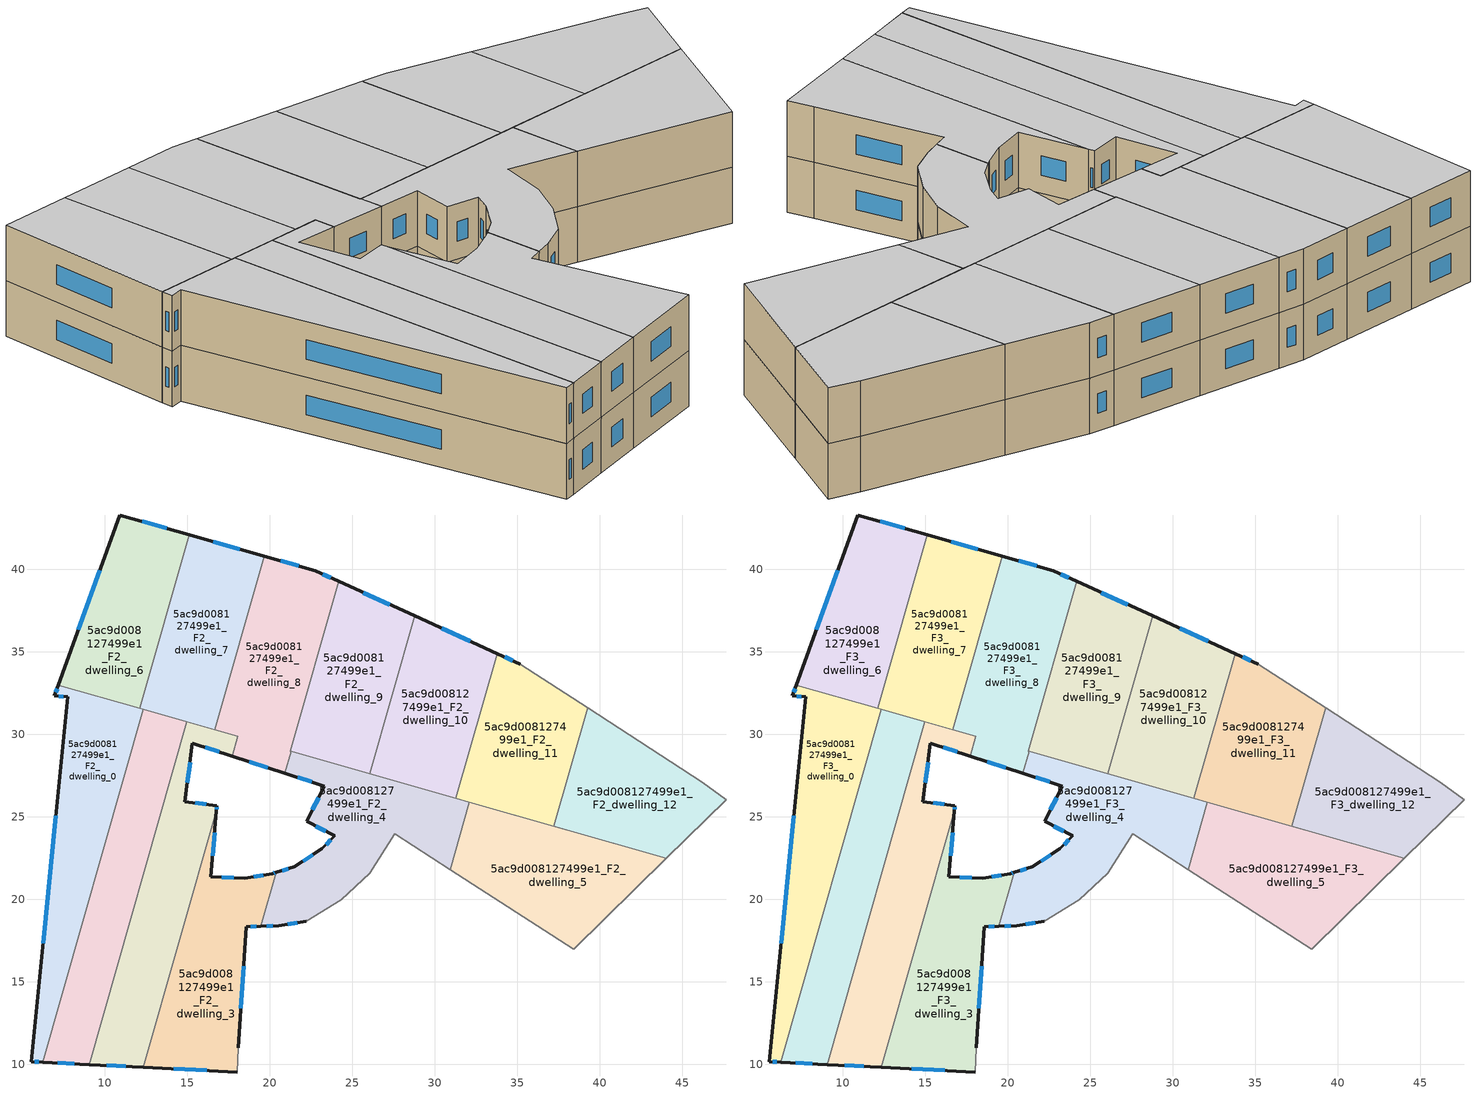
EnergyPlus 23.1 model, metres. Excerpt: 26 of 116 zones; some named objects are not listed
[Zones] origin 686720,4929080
5ac9d008127499e1_F2_dwelling_0
 floor to 5ac9d008127499e1_F1_dwelling_0 (EU_floor_Construction): 12.31,31.51 6.22,10.13 5.53,10.16 7.74,32.26 6.94,32.34 7.17,32.98 z6
 wall outside (EU_wall_Construction): 7.17,32.98 6.94,32.34 7.74,32.26 5.53,10.16 6.22,10.13 z6:9
 wall to 5ac9d008127499e1_F2_dwelling_1 (EU_wall_Construction): 6.22,10.13 12.31,31.51 z6:9
 wall to 5ac9d008127499e1_F2_dwelling_6 (EU_wall_Construction): 12.1,31.57 7.17,32.98 z6:9
 wall to 5ac9d008127499e1_F2_dwelling_7 (EU_wall_Construction): 12.31,31.51 12.1,31.57 z6:9
 window (EU_Window_Construction): 7.1,32.77 7.02,32.55 / 5.76,10.15 6,10.14 / 7.03,25.08 6.25,17.35 / 7.2,32.32 7.48,32.29 z6.98:8.02
5ac9d008127499e1_F2_dwelling_1
 floor to 5ac9d008127499e1_F1_dwelling_1 (EU_floor_Construction): 14.97,30.76 9.05,9.99 6.22,10.13 12.31,31.51 z6
 wall outside (EU_wall_Construction): 6.22,10.13 9.05,9.99 z6:9
 wall to 5ac9d008127499e1_F2_dwelling_2 (EU_wall_Construction): 9.05,9.99 14.97,30.76 z6:9
 wall to 5ac9d008127499e1_F2_dwelling_7 (EU_wall_Construction): 14.97,30.76 12.31,31.51 z6:9
 window (EU_Window_Construction): 7.14,10.08 8.13,10.03 z6.98:8.02
5ac9d008127499e1_F2_dwelling_10
 floor to 5ac9d008127499e1_F1_dwelling_10 (EU_floor_Construction): 33.78,34.89 31.27,26.11 26.05,27.6 28.78,37.17 z6
 wall outside (EU_wall_Construction): 33.78,34.89 28.78,37.17 z6:9
 wall to 5ac9d008127499e1_F2_dwelling_11 (EU_wall_Construction): 31.27,26.11 33.78,34.89 z6:9
 wall to 5ac9d008127499e1_F2_dwelling_9 (EU_wall_Construction): 28.78,37.17 26.05,27.6 z6:9
 wall to 5ac9d008127499e1_F2_dwelling_4 (EU_wall_Construction): 26.05,27.6 31.27,26.11 z6:9
 window (EU_Window_Construction): 32.15,35.63 30.4,36.43 z6.98:8.02
5ac9d008127499e1_F2_dwelling_11
 floor to 5ac9d008127499e1_F1_dwelling_11 (EU_floor_Construction): 39.26,31.6 37.22,24.42 31.27,26.11 33.78,34.89 35.16,34.26 z6
 wall outside (EU_wall_Construction): 35.16,34.26 33.78,34.89 z6:9
 wall adiabatic (EU_wall_Construction): 39.26,31.6 35.16,34.26 / 32.08,25.88 37.22,24.42 z6:9
 wall to 5ac9d008127499e1_F2_dwelling_12 (EU_wall_Construction): 37.22,24.42 39.26,31.6 z6:9
 wall to 5ac9d008127499e1_F2_dwelling_4 (EU_wall_Construction): 31.27,26.11 32.08,25.88 z6:9
 window (EU_Window_Construction): 34.71,34.47 34.23,34.69 z6.98:8.02
5ac9d008127499e1_F2_dwelling_12
 floor to 5ac9d008127499e1_F1_dwelling_12 (EU_floor_Construction): 46.21,27.08 47.66,26.03 44.03,22.48 37.22,24.42 39.26,31.6 z6
 wall adiabatic (EU_wall_Construction): 37.22,24.42 44.03,22.48 47.66,26.03 46.21,27.08 39.26,31.6 z6:9
5ac9d008127499e1_F2_dwelling_2
 floor to 5ac9d008127499e1_F1_dwelling_2 (EU_floor_Construction): 18.05,29.88 17.71,28.68 15.3,29.46 14.85,25.91 16.78,25.68 16.75,25.33 12.34,9.82 9.05,9.99 14.97,30.76 z6
 wall outside (EU_wall_Construction): 16.75,25.33 16.78,25.68 14.85,25.91 15.3,29.46 17.71,28.68 / 9.05,9.99 12.34,9.82 z6:9
 wall to 5ac9d008127499e1_F2_dwelling_8 (EU_wall_Construction): 17.71,28.68 18.05,29.88 16.65,30.28 z6:9
 wall to 5ac9d008127499e1_F2_dwelling_3 (EU_wall_Construction): 12.34,9.82 16.75,25.33 z6:9
 wall to 5ac9d008127499e1_F2_dwelling_7 (EU_wall_Construction): 16.65,30.28 14.97,30.76 z6:9
 window (EU_Window_Construction): 16.09,29.21 16.93,28.93 / 15,27.07 15.16,28.31 / 16.16,25.76 15.48,25.84 / 16.76,25.44 16.77,25.57 / 10.12,9.93 11.27,9.87 z6.98:8.02
5ac9d008127499e1_F2_dwelling_3
 floor to 5ac9d008127499e1_F1_dwelling_3 (EU_floor_Construction): 16.75,25.33 16.42,21.35 18.47,21.28 20.14,21.55 20.39,21.63 19.46,18.36 18.56,18.33 18.08,11 18.01,9.53 12.34,9.82 z6
 wall outside (EU_wall_Construction): 20.39,21.63 20.14,21.55 18.47,21.28 16.42,21.35 16.75,25.33 / 18.08,11 18.56,18.33 19.46,18.36 / 12.34,9.82 18.01,9.53 z6:9
 wall to 5ac9d008127499e1_F2_dwelling_4 (EU_wall_Construction): 19.46,18.36 20.39,21.63 z6:9
 wall adiabatic (EU_wall_Construction): 18.01,9.53 18.08,11 z6:9
 window (EU_Window_Construction): 16.53,22.65 16.65,24.03 / 17.81,21.3 17.09,21.33 / 19.6,21.46 19.02,21.37 / 20.31,21.6 20.22,21.58 / 18.85,18.34 19.17,18.35 / 18.24,13.39 18.41,15.95 / 14.18,9.73 16.17,9.63 z6.98:8.02
5ac9d008127499e1_F2_dwelling_4
 floor to 5ac9d008127499e1_F1_dwelling_4 (EU_floor_Construction): 32.08,25.88 30.92,21.8 27.55,23.96 26.05,21.59 24.33,19.97 22.2,18.66 20.52,18.4 19.46,18.36 20.39,21.63 21.48,21.96 23.15,23.06 23.93,23.85 22.23,24.72 23.3,26.86 20.91,27.64 21.28,28.96 z6
 wall outside (EU_wall_Construction): 19.46,18.36 20.52,18.4 22.2,18.66 / 20.91,27.64 23.3,26.86 22.23,24.72 23.93,23.85 23.15,23.06 21.48,21.96 20.39,21.63 z6:9
 wall to 5ac9d008127499e1_F2_dwelling_8 (EU_wall_Construction): 21.28,28.96 20.91,27.64 z6:9
 wall to 5ac9d008127499e1_F2_dwelling_5 (EU_wall_Construction): 30.92,21.8 32.08,25.88 z6:9
 wall adiabatic (EU_wall_Construction): 22.2,18.66 24.33,19.97 26.05,21.59 27.55,23.96 30.92,21.8 z6:9
 wall to 5ac9d008127499e1_F2_dwelling_9 (EU_wall_Construction): 26.05,27.6 21.28,28.96 z6:9
 window (EU_Window_Construction): 21.07,18.49 21.66,18.58 / 19.81,18.38 20.18,18.39 / 21.13,21.85 20.74,21.74 / 22.61,22.7 22.03,22.32 / 23.68,23.6 23.41,23.32 / 22.79,24.44 23.38,24.13 / 22.96,26.17 22.58,25.42 / 21.69,27.39 22.52,27.12 z6.98:8.02
5ac9d008127499e1_F2_dwelling_5
 floor to 5ac9d008127499e1_F1_dwelling_5 (EU_floor_Construction): 44.03,22.48 38.4,16.98 30.92,21.8 32.08,25.88 z6
 wall adiabatic (EU_wall_Construction): 30.92,21.8 38.4,16.98 44.03,22.48 32.08,25.88 z6:9
5ac9d008127499e1_F2_dwelling_6
 floor to 5ac9d008127499e1_F1_dwelling_6 (EU_floor_Construction): 15.1,42.1 12.1,31.57 7.17,32.98 10.91,43.29 z6
 wall outside (EU_wall_Construction): 15.1,42.1 10.91,43.29 7.17,32.98 z6:9
 wall to 5ac9d008127499e1_F2_dwelling_7 (EU_wall_Construction): 12.1,31.57 15.1,42.1 z6:9
 window (EU_Window_Construction): 9.7,39.94 8.39,36.33 / 13.74,42.49 12.28,42.9 z6.98:8.02
5ac9d008127499e1_F2_dwelling_7
 floor to 5ac9d008127499e1_F1_dwelling_7 (EU_floor_Construction): 19.65,40.8 16.65,30.28 12.1,31.57 15.1,42.1 z6
 wall outside (EU_wall_Construction): 19.65,40.8 15.1,42.1 z6:9
 wall to 5ac9d008127499e1_F2_dwelling_8 (EU_wall_Construction): 16.65,30.28 19.65,40.8 z6:9
 window (EU_Window_Construction): 18.17,41.22 16.58,41.68 z6.98:8.02
5ac9d008127499e1_F2_dwelling_8
 floor to 5ac9d008127499e1_F1_dwelling_8 (EU_floor_Construction): 24.16,39.28 21.22,28.97 21.28,28.96 20.91,27.64 17.71,28.68 18.05,29.88 16.65,30.28 19.65,40.8 22.74,39.92 z6
 wall outside (EU_wall_Construction): 24.16,39.28 22.74,39.92 19.65,40.8 / 17.71,28.68 20.91,27.64 z6:9
 wall to 5ac9d008127499e1_F2_dwelling_9 (EU_wall_Construction): 21.28,28.96 21.22,28.97 24.16,39.28 z6:9
 window (EU_Window_Construction): 21.74,40.21 20.66,40.52 / 23.7,39.49 23.2,39.71 / 18.75,28.34 19.87,27.98 z6.98:8.02
5ac9d008127499e1_F2_dwelling_9
 floor to 5ac9d008127499e1_F1_dwelling_9 (EU_floor_Construction): 28.78,37.17 26.05,27.6 21.22,28.97 24.16,39.28 z6
 wall outside (EU_wall_Construction): 28.78,37.17 24.16,39.28 z6:9
 window (EU_Window_Construction): 27.28,37.86 25.66,38.59 z6.98:8.02
5ac9d008127499e1_F3_dwelling_0
 floor to 5ac9d008127499e1_F2_dwelling_0 (EU_floor_Construction): 12.31,31.51 6.22,10.13 5.53,10.16 7.74,32.26 6.94,32.34 7.17,32.98 z9
 wall outside (EU_wall_Construction): 7.17,32.98 6.94,32.34 7.74,32.26 5.53,10.16 6.22,10.13 z9:12
 wall to 5ac9d008127499e1_F3_dwelling_1 (EU_wall_Construction): 6.22,10.13 12.31,31.51 z9:12
 wall to 5ac9d008127499e1_F3_dwelling_6 (EU_wall_Construction): 12.1,31.57 7.17,32.98 z9:12
 wall to 5ac9d008127499e1_F3_dwelling_7 (EU_wall_Construction): 12.31,31.51 12.1,31.57 z9:12
 window (EU_Window_Construction): 7.1,32.77 7.02,32.55 / 5.76,10.15 6,10.14 / 7.03,25.08 6.25,17.35 / 7.2,32.32 7.48,32.29 z9.98:11.02
 ceiling to 5ac9d008127499e1_F4_dwelling_0 (EU_floor_Construction): 6.22,10.13 12.31,31.51 7.17,32.98 6.94,32.34 7.74,32.26 5.53,10.16 z12
5ac9d008127499e1_F3_dwelling_1
 floor to 5ac9d008127499e1_F2_dwelling_1 (EU_floor_Construction): 14.97,30.76 9.05,9.99 6.22,10.13 12.31,31.51 z9
 wall outside (EU_wall_Construction): 6.22,10.13 9.05,9.99 z9:12
 wall to 5ac9d008127499e1_F3_dwelling_2 (EU_wall_Construction): 9.05,9.99 14.97,30.76 z9:12
 wall to 5ac9d008127499e1_F3_dwelling_7 (EU_wall_Construction): 14.97,30.76 12.31,31.51 z9:12
 window (EU_Window_Construction): 7.14,10.08 8.13,10.03 z9.98:11.02
 ceiling to 5ac9d008127499e1_F4_dwelling_1 (EU_floor_Construction): 9.05,9.99 14.97,30.76 12.31,31.51 6.22,10.13 z12
5ac9d008127499e1_F3_dwelling_10
 floor to 5ac9d008127499e1_F2_dwelling_10 (EU_floor_Construction): 33.78,34.89 31.27,26.11 26.05,27.6 28.78,37.17 z9
 wall outside (EU_wall_Construction): 33.78,34.89 28.78,37.17 z9:12
 wall to 5ac9d008127499e1_F3_dwelling_11 (EU_wall_Construction): 31.27,26.11 33.78,34.89 z9:12
 wall to 5ac9d008127499e1_F3_dwelling_9 (EU_wall_Construction): 28.78,37.17 26.05,27.6 z9:12
 wall to 5ac9d008127499e1_F3_dwelling_4 (EU_wall_Construction): 26.05,27.6 31.27,26.11 z9:12
 window (EU_Window_Construction): 32.15,35.63 30.4,36.43 z9.98:11.02
 ceiling to 5ac9d008127499e1_F4_dwelling_10 (EU_floor_Construction): 31.27,26.11 33.78,34.89 28.78,37.17 26.05,27.6 z12
5ac9d008127499e1_F3_dwelling_11
 floor to 5ac9d008127499e1_F2_dwelling_11 (EU_floor_Construction): 39.26,31.6 37.22,24.42 31.27,26.11 33.78,34.89 35.16,34.26 z9
 wall outside (EU_wall_Construction): 35.16,34.26 33.78,34.89 z9:12
 wall adiabatic (EU_wall_Construction): 39.26,31.6 35.16,34.26 / 32.08,25.88 37.22,24.42 z9:12
 wall to 5ac9d008127499e1_F3_dwelling_12 (EU_wall_Construction): 37.22,24.42 39.26,31.6 z9:12
 wall to 5ac9d008127499e1_F3_dwelling_4 (EU_wall_Construction): 31.27,26.11 32.08,25.88 z9:12
 window (EU_Window_Construction): 34.71,34.47 34.23,34.69 z9.98:11.02
 ceiling to 5ac9d008127499e1_F4_dwelling_11 (EU_floor_Construction): 37.22,24.42 39.26,31.6 35.16,34.26 33.78,34.89 31.27,26.11 z12
5ac9d008127499e1_F3_dwelling_12
 floor to 5ac9d008127499e1_F2_dwelling_12 (EU_floor_Construction): 46.21,27.08 47.66,26.03 44.03,22.48 37.22,24.42 39.26,31.6 z9
 wall adiabatic (EU_wall_Construction): 37.22,24.42 44.03,22.48 47.66,26.03 46.21,27.08 39.26,31.6 z9:12
 ceiling to 5ac9d008127499e1_F4_dwelling_12 (EU_floor_Construction): 47.66,26.03 46.21,27.08 39.26,31.6 37.22,24.42 44.03,22.48 z12
5ac9d008127499e1_F3_dwelling_2
 floor to 5ac9d008127499e1_F2_dwelling_2 (EU_floor_Construction): 18.05,29.88 17.71,28.68 15.3,29.46 14.85,25.91 16.78,25.68 16.75,25.33 12.34,9.82 9.05,9.99 14.97,30.76 z9
 wall outside (EU_wall_Construction): 16.75,25.33 16.78,25.68 14.85,25.91 15.3,29.46 17.71,28.68 / 9.05,9.99 12.34,9.82 z9:12
 wall to 5ac9d008127499e1_F3_dwelling_8 (EU_wall_Construction): 17.71,28.68 18.05,29.88 16.65,30.28 z9:12
 wall to 5ac9d008127499e1_F3_dwelling_3 (EU_wall_Construction): 12.34,9.82 16.75,25.33 z9:12
 wall to 5ac9d008127499e1_F3_dwelling_7 (EU_wall_Construction): 16.65,30.28 14.97,30.76 z9:12
 window (EU_Window_Construction): 16.09,29.21 16.93,28.93 / 15,27.07 15.16,28.31 / 16.16,25.76 15.48,25.84 / 16.76,25.44 16.77,25.57 / 10.12,9.93 11.27,9.87 z9.98:11.02
 ceiling to 5ac9d008127499e1_F4_dwelling_2 (EU_floor_Construction): 12.34,9.82 16.75,25.33 16.78,25.68 14.85,25.91 15.3,29.46 17.71,28.68 18.05,29.88 14.97,30.76 9.05,9.99 z12
5ac9d008127499e1_F3_dwelling_3
 floor to 5ac9d008127499e1_F2_dwelling_3 (EU_floor_Construction): 16.75,25.33 16.42,21.35 18.47,21.28 20.14,21.55 20.39,21.63 19.46,18.36 18.56,18.33 18.08,11 18.01,9.53 12.34,9.82 z9
 wall outside (EU_wall_Construction): 20.39,21.63 20.14,21.55 18.47,21.28 16.42,21.35 16.75,25.33 / 18.08,11 18.56,18.33 19.46,18.36 / 12.34,9.82 18.01,9.53 z9:12
 wall to 5ac9d008127499e1_F3_dwelling_4 (EU_wall_Construction): 19.46,18.36 20.39,21.63 z9:12
 wall adiabatic (EU_wall_Construction): 18.01,9.53 18.08,11 z9:12
 window (EU_Window_Construction): 16.53,22.65 16.65,24.03 / 17.81,21.3 17.09,21.33 / 19.6,21.46 19.02,21.37 / 20.31,21.6 20.22,21.58 / 18.85,18.34 19.17,18.35 / 18.24,13.39 18.41,15.95 / 14.18,9.73 16.17,9.63 z9.98:11.02
 ceiling to 5ac9d008127499e1_F4_dwelling_3 (EU_floor_Construction): 18.01,9.53 18.08,11 18.56,18.33 19.46,18.36 20.39,21.63 20.14,21.55 18.47,21.28 16.42,21.35 16.75,25.33 12.34,9.82 z12
5ac9d008127499e1_F3_dwelling_4
 floor to 5ac9d008127499e1_F2_dwelling_4 (EU_floor_Construction): 32.08,25.88 30.92,21.8 27.55,23.96 26.05,21.59 24.33,19.97 22.2,18.66 20.52,18.4 19.46,18.36 20.39,21.63 21.48,21.96 23.15,23.06 23.93,23.85 22.23,24.72 23.3,26.86 20.91,27.64 21.28,28.96 z9
 wall outside (EU_wall_Construction): 19.46,18.36 20.52,18.4 22.2,18.66 / 20.91,27.64 23.3,26.86 22.23,24.72 23.93,23.85 23.15,23.06 21.48,21.96 20.39,21.63 z9:12
 wall to 5ac9d008127499e1_F3_dwelling_8 (EU_wall_Construction): 21.28,28.96 20.91,27.64 z9:12
 wall to 5ac9d008127499e1_F3_dwelling_5 (EU_wall_Construction): 30.92,21.8 32.08,25.88 z9:12
 wall adiabatic (EU_wall_Construction): 22.2,18.66 24.33,19.97 26.05,21.59 27.55,23.96 30.92,21.8 z9:12
 wall to 5ac9d008127499e1_F3_dwelling_9 (EU_wall_Construction): 26.05,27.6 21.28,28.96 z9:12
 window (EU_Window_Construction): 21.07,18.49 21.66,18.58 / 19.81,18.38 20.18,18.39 / 21.13,21.85 20.74,21.74 / 22.61,22.7 22.03,22.32 / 23.68,23.6 23.41,23.32 / 22.79,24.44 23.38,24.13 / 22.96,26.17 22.58,25.42 / 21.69,27.39 22.52,27.12 z9.98:11.02
 ceiling to 5ac9d008127499e1_F4_dwelling_4 (EU_floor_Construction): 30.92,21.8 32.08,25.88 21.28,28.96 20.91,27.64 23.3,26.86 22.23,24.72 23.93,23.85 23.15,23.06 21.48,21.96 20.39,21.63 19.46,18.36 20.52,18.4 22.2,18.66 24.33,19.97 26.05,21.59 27.55,23.96 z12
5ac9d008127499e1_F3_dwelling_5
 floor to 5ac9d008127499e1_F2_dwelling_5 (EU_floor_Construction): 44.03,22.48 38.4,16.98 30.92,21.8 32.08,25.88 z9
 wall adiabatic (EU_wall_Construction): 30.92,21.8 38.4,16.98 44.03,22.48 32.08,25.88 z9:12
 ceiling to 5ac9d008127499e1_F4_dwelling_5 (EU_floor_Construction): 44.03,22.48 32.08,25.88 30.92,21.8 38.4,16.98 z12
5ac9d008127499e1_F3_dwelling_6
 floor to 5ac9d008127499e1_F2_dwelling_6 (EU_floor_Construction): 15.1,42.1 12.1,31.57 7.17,32.98 10.91,43.29 z9
 wall outside (EU_wall_Construction): 15.1,42.1 10.91,43.29 7.17,32.98 z9:12
 wall to 5ac9d008127499e1_F3_dwelling_7 (EU_wall_Construction): 12.1,31.57 15.1,42.1 z9:12
 window (EU_Window_Construction): 9.7,39.94 8.39,36.33 / 13.74,42.49 12.28,42.9 z9.98:11.02
 ceiling to 5ac9d008127499e1_F4_dwelling_6 (EU_floor_Construction): 12.1,31.57 15.1,42.1 10.91,43.29 7.17,32.98 z12
5ac9d008127499e1_F3_dwelling_7
 floor to 5ac9d008127499e1_F2_dwelling_7 (EU_floor_Construction): 19.65,40.8 16.65,30.28 12.1,31.57 15.1,42.1 z9
 wall outside (EU_wall_Construction): 19.65,40.8 15.1,42.1 z9:12
 wall to 5ac9d008127499e1_F3_dwelling_8 (EU_wall_Construction): 16.65,30.28 19.65,40.8 z9:12
 window (EU_Window_Construction): 18.17,41.22 16.58,41.68 z9.98:11.02
 ceiling to 5ac9d008127499e1_F4_dwelling_7 (EU_floor_Construction): 16.65,30.28 19.65,40.8 15.1,42.1 12.1,31.57 z12
5ac9d008127499e1_F3_dwelling_8
 floor to 5ac9d008127499e1_F2_dwelling_8 (EU_floor_Construction): 24.16,39.28 21.22,28.97 21.28,28.96 20.91,27.64 17.71,28.68 18.05,29.88 16.65,30.28 19.65,40.8 22.74,39.92 z9
 wall outside (EU_wall_Construction): 24.16,39.28 22.74,39.92 19.65,40.8 / 17.71,28.68 20.91,27.64 z9:12
 wall to 5ac9d008127499e1_F3_dwelling_9 (EU_wall_Construction): 21.28,28.96 21.22,28.97 24.16,39.28 z9:12
 window (EU_Window_Construction): 21.74,40.21 20.66,40.52 / 23.7,39.49 23.2,39.71 / 18.75,28.34 19.87,27.98 z9.98:11.02
 ceiling to 5ac9d008127499e1_F4_dwelling_8 (EU_floor_Construction): 21.28,28.96 21.22,28.97 24.16,39.28 22.74,39.92 19.65,40.8 16.65,30.28 18.05,29.88 17.71,28.68 20.91,27.64 z12
5ac9d008127499e1_F3_dwelling_9
 floor to 5ac9d008127499e1_F2_dwelling_9 (EU_floor_Construction): 28.78,37.17 26.05,27.6 21.22,28.97 24.16,39.28 z9
 wall outside (EU_wall_Construction): 28.78,37.17 24.16,39.28 z9:12
 window (EU_Window_Construction): 27.28,37.86 25.66,38.59 z9.98:11.02
 ceiling to 5ac9d008127499e1_F4_dwelling_9 (EU_floor_Construction): 26.05,27.6 28.78,37.17 24.16,39.28 21.22,28.97 z12
[Building]
EU S2 Campaign: North Axis=0; Terrain=City; Solar Distribution=FullExterior
[Site:Location]
Bologna: Latitude=44.5; Longitude=11.25; Time Zone=1; Elevation=37
[SizingPeriod:WeatherFileDays]
AnnualSizingPeriod: Begin Month=1; Begin Day of Month=1; End Month=12; End Day of Month=31; Day of Week for Start Day=Monday; Use Weather File Daylight Saving Period=No; Use Weather File Rain and Snow Indicators=No
[MATERIAL]
EU_InternalMass_Material: Roughness=MediumRough; Thickness=0.1; Conductivity=1; Density=1800; Specific Heat=900; Thermal Absorptance=0.9; Solar Absorptance=0.7; Visible Absorptance=0.7
[MATERIAL:NOMASS] Roughness=MediumRough; Thermal Absorptance=0.9; Solar Absorptance=0.7; Visible Absorptance=0.7
Name | Thermal Resistance
EU_wall_NoMass | 0.905828
EU_floor_NoMass | 0.67114
[WINDOWMATERIAL:SIMPLEGLAZINGSYSTEM]
EU_Window_SimpleGlazing: UFactor=4.52486; Solar Heat Gain Coefficient=0.85; Visible Transmittance=0.85
[CONSTRUCTION]
EU_wall_Construction: EU_wall_NoMass
EU_floor_Construction: EU_floor_NoMass
EU_Window_Construction: EU_Window_SimpleGlazing
EU_InternalMass_Construction: EU_InternalMass_Material
[ZONE] Type=1; Multiplier=1; Ceiling Height=autocalculate; Floor Area=autocalculate; Part of Total Floor Area=Yes
Name | Volume
5ac9d008127499e1_F2_dwelling_0; 5ac9d008127499e1_F3_dwelling_0 | 181.436
5ac9d008127499e1_F2_dwelling_1; 5ac9d008127499e1_F3_dwelling_1; 5ac9d008127499e1_F2_dwelling_5; 5ac9d008127499e1_F3_dwelling_5 | 181.417
5ac9d008127499e1_F2_dwelling_10; 5ac9d008127499e1_F3_dwelling_10 | 155.506
5ac9d008127499e1_F2_dwelling_11; 5ac9d008127499e1_F3_dwelling_11 | 155.528
5ac9d008127499e1_F2_dwelling_12; 5ac9d008127499e1_F3_dwelling_12 | 155.492
5ac9d008127499e1_F2_dwelling_2; 5ac9d008127499e1_F3_dwelling_2 | 181.4
5ac9d008127499e1_F2_dwelling_3; 5ac9d008127499e1_F3_dwelling_3 | 170.906
5ac9d008127499e1_F2_dwelling_4; 5ac9d008127499e1_F3_dwelling_4 | 178.814
5ac9d008127499e1_F2_dwelling_6; 5ac9d008127499e1_F3_dwelling_6 | 155.541
5ac9d008127499e1_F2_dwelling_7; 5ac9d008127499e1_F3_dwelling_7 | 155.488
5ac9d008127499e1_F2_dwelling_8; 5ac9d008127499e1_F3_dwelling_8 | 168.704
5ac9d008127499e1_F2_dwelling_9; 5ac9d008127499e1_F3_dwelling_9 | 155.529
[INTERNALMASS] Construction=EU_InternalMass_Construction
Name | Zone or ZoneList | Surface Area
5ac9d008127499e1_F2_dwelling_0_EU_InternalMass | 5ac9d008127499e1_F2_dwelling_0 | 60.4789
5ac9d008127499e1_F2_dwelling_1_EU_InternalMass | 5ac9d008127499e1_F2_dwelling_1 | 60.4722
5ac9d008127499e1_F2_dwelling_2_EU_InternalMass | 5ac9d008127499e1_F2_dwelling_2 | 60.4665
5ac9d008127499e1_F2_dwelling_3_EU_InternalMass | 5ac9d008127499e1_F2_dwelling_3 | 56.9682
5ac9d008127499e1_F2_dwelling_4_EU_InternalMass | 5ac9d008127499e1_F2_dwelling_4 | 59.605
5ac9d008127499e1_F2_dwelling_5_EU_InternalMass | 5ac9d008127499e1_F2_dwelling_5 | 60.4772
5ac9d008127499e1_F2_dwelling_6_EU_InternalMass | 5ac9d008127499e1_F2_dwelling_6 | 51.8471
5ac9d008127499e1_F2_dwelling_7_EU_InternalMass | 5ac9d008127499e1_F2_dwelling_7 | 51.8297
5ac9d008127499e1_F2_dwelling_8_EU_InternalMass | 5ac9d008127499e1_F2_dwelling_8 | 56.2351
5ac9d008127499e1_F2_dwelling_9_EU_InternalMass | 5ac9d008127499e1_F2_dwelling_9 | 51.8432
5ac9d008127499e1_F2_dwelling_10_EU_InternalMass | 5ac9d008127499e1_F2_dwelling_10 | 51.8352
5ac9d008127499e1_F2_dwelling_11_EU_InternalMass | 5ac9d008127499e1_F2_dwelling_11 | 51.8423
5ac9d008127499e1_F2_dwelling_12_EU_InternalMass | 5ac9d008127499e1_F2_dwelling_12 | 51.831
5ac9d008127499e1_F3_dwelling_0_EU_InternalMass | 5ac9d008127499e1_F3_dwelling_0 | 60.4789
5ac9d008127499e1_F3_dwelling_1_EU_InternalMass | 5ac9d008127499e1_F3_dwelling_1 | 60.4722
5ac9d008127499e1_F3_dwelling_2_EU_InternalMass | 5ac9d008127499e1_F3_dwelling_2 | 60.4665
5ac9d008127499e1_F3_dwelling_3_EU_InternalMass | 5ac9d008127499e1_F3_dwelling_3 | 56.9682
5ac9d008127499e1_F3_dwelling_4_EU_InternalMass | 5ac9d008127499e1_F3_dwelling_4 | 59.605
5ac9d008127499e1_F3_dwelling_5_EU_InternalMass | 5ac9d008127499e1_F3_dwelling_5 | 60.4772
5ac9d008127499e1_F3_dwelling_6_EU_InternalMass | 5ac9d008127499e1_F3_dwelling_6 | 51.8471
5ac9d008127499e1_F3_dwelling_7_EU_InternalMass | 5ac9d008127499e1_F3_dwelling_7 | 51.8297
5ac9d008127499e1_F3_dwelling_8_EU_InternalMass | 5ac9d008127499e1_F3_dwelling_8 | 56.2351
5ac9d008127499e1_F3_dwelling_9_EU_InternalMass | 5ac9d008127499e1_F3_dwelling_9 | 51.8432
5ac9d008127499e1_F3_dwelling_10_EU_InternalMass | 5ac9d008127499e1_F3_dwelling_10 | 51.8352
5ac9d008127499e1_F3_dwelling_11_EU_InternalMass | 5ac9d008127499e1_F3_dwelling_11 | 51.8423
5ac9d008127499e1_F3_dwelling_12_EU_InternalMass | 5ac9d008127499e1_F3_dwelling_12 | 51.831
[OTHEREQUIPMENT] Fuel Type=Electricity; Design Level Calculation Method=Watts/Area; Power per Zone Floor Area=1; Fraction Latent=0; Fraction Radiant=0; Fraction Lost=0; Carbon Dioxide Generation Rate=0; EndUse Subcategory=EU_Step8_InternalGains
Name | Zone or ZoneList or Space or SpaceList | Schedule
EU_Step8_InternalGain_5ac9d008127499e1_F2_dwelling_0_f000 | 5ac9d008127499e1_F2_dwelling_0 | EU_Step8_GainSchedule_5ac9d008127499e1_F2_dwelling_0_f000
EU_Step8_InternalGain_5ac9d008127499e1_F2_dwelling_1_f000 | 5ac9d008127499e1_F2_dwelling_1 | EU_Step8_GainSchedule_5ac9d008127499e1_F2_dwelling_1_f000
EU_Step8_InternalGain_5ac9d008127499e1_F2_dwelling_2_f000 | 5ac9d008127499e1_F2_dwelling_2 | EU_Step8_GainSchedule_5ac9d008127499e1_F2_dwelling_2_f000
EU_Step8_InternalGain_5ac9d008127499e1_F2_dwelling_3_f000 | 5ac9d008127499e1_F2_dwelling_3 | EU_Step8_GainSchedule_5ac9d008127499e1_F2_dwelling_3_f000
EU_Step8_InternalGain_5ac9d008127499e1_F2_dwelling_4_f000 | 5ac9d008127499e1_F2_dwelling_4 | EU_Step8_GainSchedule_5ac9d008127499e1_F2_dwelling_4_f000
EU_Step8_InternalGain_5ac9d008127499e1_F2_dwelling_5_f000 | 5ac9d008127499e1_F2_dwelling_5 | EU_Step8_GainSchedule_5ac9d008127499e1_F2_dwelling_5_f000
EU_Step8_InternalGain_5ac9d008127499e1_F2_dwelling_6_f000 | 5ac9d008127499e1_F2_dwelling_6 | EU_Step8_GainSchedule_5ac9d008127499e1_F2_dwelling_6_f000
EU_Step8_InternalGain_5ac9d008127499e1_F2_dwelling_7_f000 | 5ac9d008127499e1_F2_dwelling_7 | EU_Step8_GainSchedule_5ac9d008127499e1_F2_dwelling_7_f000
EU_Step8_InternalGain_5ac9d008127499e1_F2_dwelling_8_f000 | 5ac9d008127499e1_F2_dwelling_8 | EU_Step8_GainSchedule_5ac9d008127499e1_F2_dwelling_8_f000
EU_Step8_InternalGain_5ac9d008127499e1_F2_dwelling_9_f000 | 5ac9d008127499e1_F2_dwelling_9 | EU_Step8_GainSchedule_5ac9d008127499e1_F2_dwelling_9_f000
EU_Step8_InternalGain_5ac9d008127499e1_F2_dwelling_10_f000 | 5ac9d008127499e1_F2_dwelling_10 | EU_Step8_GainSchedule_5ac9d008127499e1_F2_dwelling_10_f000
EU_Step8_InternalGain_5ac9d008127499e1_F2_dwelling_11_f000 | 5ac9d008127499e1_F2_dwelling_11 | EU_Step8_GainSchedule_5ac9d008127499e1_F2_dwelling_11_f000
EU_Step8_InternalGain_5ac9d008127499e1_F2_dwelling_12_f000 | 5ac9d008127499e1_F2_dwelling_12 | EU_Step8_GainSchedule_5ac9d008127499e1_F2_dwelling_12_f000
EU_Step8_InternalGain_5ac9d008127499e1_F3_dwelling_0_f000 | 5ac9d008127499e1_F3_dwelling_0 | EU_Step8_GainSchedule_5ac9d008127499e1_F3_dwelling_0_f000
EU_Step8_InternalGain_5ac9d008127499e1_F3_dwelling_1_f000 | 5ac9d008127499e1_F3_dwelling_1 | EU_Step8_GainSchedule_5ac9d008127499e1_F3_dwelling_1_f000
EU_Step8_InternalGain_5ac9d008127499e1_F3_dwelling_2_f000 | 5ac9d008127499e1_F3_dwelling_2 | EU_Step8_GainSchedule_5ac9d008127499e1_F3_dwelling_2_f000
EU_Step8_InternalGain_5ac9d008127499e1_F3_dwelling_3_f000 | 5ac9d008127499e1_F3_dwelling_3 | EU_Step8_GainSchedule_5ac9d008127499e1_F3_dwelling_3_f000
EU_Step8_InternalGain_5ac9d008127499e1_F3_dwelling_4_f000 | 5ac9d008127499e1_F3_dwelling_4 | EU_Step8_GainSchedule_5ac9d008127499e1_F3_dwelling_4_f000
EU_Step8_InternalGain_5ac9d008127499e1_F3_dwelling_5_f000 | 5ac9d008127499e1_F3_dwelling_5 | EU_Step8_GainSchedule_5ac9d008127499e1_F3_dwelling_5_f000
EU_Step8_InternalGain_5ac9d008127499e1_F3_dwelling_6_f000 | 5ac9d008127499e1_F3_dwelling_6 | EU_Step8_GainSchedule_5ac9d008127499e1_F3_dwelling_6_f000
EU_Step8_InternalGain_5ac9d008127499e1_F3_dwelling_7_f000 | 5ac9d008127499e1_F3_dwelling_7 | EU_Step8_GainSchedule_5ac9d008127499e1_F3_dwelling_7_f000
EU_Step8_InternalGain_5ac9d008127499e1_F3_dwelling_8_f000 | 5ac9d008127499e1_F3_dwelling_8 | EU_Step8_GainSchedule_5ac9d008127499e1_F3_dwelling_8_f000
EU_Step8_InternalGain_5ac9d008127499e1_F3_dwelling_9_f000 | 5ac9d008127499e1_F3_dwelling_9 | EU_Step8_GainSchedule_5ac9d008127499e1_F3_dwelling_9_f000
EU_Step8_InternalGain_5ac9d008127499e1_F3_dwelling_10_f000 | 5ac9d008127499e1_F3_dwelling_10 | EU_Step8_GainSchedule_5ac9d008127499e1_F3_dwelling_10_f000
EU_Step8_InternalGain_5ac9d008127499e1_F3_dwelling_11_f000 | 5ac9d008127499e1_F3_dwelling_11 | EU_Step8_GainSchedule_5ac9d008127499e1_F3_dwelling_11_f000
EU_Step8_InternalGain_5ac9d008127499e1_F3_dwelling_12_f000 | 5ac9d008127499e1_F3_dwelling_12 | EU_Step8_GainSchedule_5ac9d008127499e1_F3_dwelling_12_f000
[ZONEVENTILATION:DESIGNFLOWRATE] Schedule=EU_AlwaysOn; Design Flow Rate Calculation Method=AirChanges/Hour; Air Changes per Hour=0.73129; Ventilation Type=Natural; Fan Pressure Rise=0; Fan Total Efficiency=1; Constant Term Coefficient=1; Temperature Term Coefficient=0; Velocity Term Coefficient=0; Velocity Squared Term Coefficient=0; Minimum Indoor Temperature=-100; Maximum Indoor Temperature=100; Delta Temperature=-100; Minimum Outdoor Temperature=-100; Maximum Outdoor Temperature=100; Maximum Wind Speed=40
Name | Zone or ZoneList or Space or SpaceList
EU_ConstantAir_5ac9d008127499e1_F2_dwelling_0 | 5ac9d008127499e1_F2_dwelling_0
EU_ConstantAir_5ac9d008127499e1_F2_dwelling_1 | 5ac9d008127499e1_F2_dwelling_1
EU_ConstantAir_5ac9d008127499e1_F2_dwelling_2 | 5ac9d008127499e1_F2_dwelling_2
EU_ConstantAir_5ac9d008127499e1_F2_dwelling_3 | 5ac9d008127499e1_F2_dwelling_3
EU_ConstantAir_5ac9d008127499e1_F2_dwelling_4 | 5ac9d008127499e1_F2_dwelling_4
EU_ConstantAir_5ac9d008127499e1_F2_dwelling_5 | 5ac9d008127499e1_F2_dwelling_5
EU_ConstantAir_5ac9d008127499e1_F2_dwelling_6 | 5ac9d008127499e1_F2_dwelling_6
EU_ConstantAir_5ac9d008127499e1_F2_dwelling_7 | 5ac9d008127499e1_F2_dwelling_7
EU_ConstantAir_5ac9d008127499e1_F2_dwelling_8 | 5ac9d008127499e1_F2_dwelling_8
EU_ConstantAir_5ac9d008127499e1_F2_dwelling_9 | 5ac9d008127499e1_F2_dwelling_9
EU_ConstantAir_5ac9d008127499e1_F2_dwelling_10 | 5ac9d008127499e1_F2_dwelling_10
EU_ConstantAir_5ac9d008127499e1_F2_dwelling_11 | 5ac9d008127499e1_F2_dwelling_11
EU_ConstantAir_5ac9d008127499e1_F2_dwelling_12 | 5ac9d008127499e1_F2_dwelling_12
EU_ConstantAir_5ac9d008127499e1_F3_dwelling_0 | 5ac9d008127499e1_F3_dwelling_0
EU_ConstantAir_5ac9d008127499e1_F3_dwelling_1 | 5ac9d008127499e1_F3_dwelling_1
EU_ConstantAir_5ac9d008127499e1_F3_dwelling_2 | 5ac9d008127499e1_F3_dwelling_2
EU_ConstantAir_5ac9d008127499e1_F3_dwelling_3 | 5ac9d008127499e1_F3_dwelling_3
EU_ConstantAir_5ac9d008127499e1_F3_dwelling_4 | 5ac9d008127499e1_F3_dwelling_4
EU_ConstantAir_5ac9d008127499e1_F3_dwelling_5 | 5ac9d008127499e1_F3_dwelling_5
EU_ConstantAir_5ac9d008127499e1_F3_dwelling_6 | 5ac9d008127499e1_F3_dwelling_6
EU_ConstantAir_5ac9d008127499e1_F3_dwelling_7 | 5ac9d008127499e1_F3_dwelling_7
EU_ConstantAir_5ac9d008127499e1_F3_dwelling_8 | 5ac9d008127499e1_F3_dwelling_8
EU_ConstantAir_5ac9d008127499e1_F3_dwelling_9 | 5ac9d008127499e1_F3_dwelling_9
EU_ConstantAir_5ac9d008127499e1_F3_dwelling_10 | 5ac9d008127499e1_F3_dwelling_10
EU_ConstantAir_5ac9d008127499e1_F3_dwelling_11 | 5ac9d008127499e1_F3_dwelling_11
EU_ConstantAir_5ac9d008127499e1_F3_dwelling_12 | 5ac9d008127499e1_F3_dwelling_12
[HVACTEMPLATE:ZONE:IDEALLOADSAIRSYSTEM] System Availability Schedule=EU_AlwaysOn; Maximum Heating Supply Air Temperature=50; Minimum Cooling Supply Air Temperature=13; Maximum Heating Supply Air Humidity Ratio=0.0156; Minimum Cooling Supply Air Humidity Ratio=0.0077; Heating Limit=NoLimit; Cooling Limit=NoLimit; Heating Availability Schedule=EU_AlwaysOn; Cooling Availability Schedule=EU_CoolingOff; Dehumidification Control Type=ConstantSensibleHeatRatio; Cooling Sensible Heat Ratio=0.7; Dehumidification Setpoint=60; Humidification Control Type=None; Humidification Setpoint=30; Outdoor Air Method=None; Outdoor Air Flow Rate per Person=0.00944; Outdoor Air Flow Rate per Zone Floor Area=0; Outdoor Air Flow Rate per Zone=0; Demand Controlled Ventilation Type=None; Outdoor Air Economizer Type=NoEconomizer; Heat Recovery Type=None; Sensible Heat Recovery Effectiveness=0.7; Latent Heat Recovery Effectiveness=0.65
Name | Template Thermostat
5ac9d008127499e1_F2_dwelling_0 | EU_HeatOnly_5ac9d008127499e1_F2_dwelling_0
5ac9d008127499e1_F2_dwelling_1 | EU_HeatOnly_5ac9d008127499e1_F2_dwelling_1
5ac9d008127499e1_F2_dwelling_2 | EU_HeatOnly_5ac9d008127499e1_F2_dwelling_2
5ac9d008127499e1_F2_dwelling_3 | EU_HeatOnly_5ac9d008127499e1_F2_dwelling_3
5ac9d008127499e1_F2_dwelling_4 | EU_HeatOnly_5ac9d008127499e1_F2_dwelling_4
5ac9d008127499e1_F2_dwelling_5 | EU_HeatOnly_5ac9d008127499e1_F2_dwelling_5
5ac9d008127499e1_F2_dwelling_6 | EU_HeatOnly_5ac9d008127499e1_F2_dwelling_6
5ac9d008127499e1_F2_dwelling_7 | EU_HeatOnly_5ac9d008127499e1_F2_dwelling_7
5ac9d008127499e1_F2_dwelling_8 | EU_HeatOnly_5ac9d008127499e1_F2_dwelling_8
5ac9d008127499e1_F2_dwelling_9 | EU_HeatOnly_5ac9d008127499e1_F2_dwelling_9
5ac9d008127499e1_F2_dwelling_10 | EU_HeatOnly_5ac9d008127499e1_F2_dwelling_10
5ac9d008127499e1_F2_dwelling_11 | EU_HeatOnly_5ac9d008127499e1_F2_dwelling_11
5ac9d008127499e1_F2_dwelling_12 | EU_HeatOnly_5ac9d008127499e1_F2_dwelling_12
5ac9d008127499e1_F3_dwelling_0 | EU_HeatOnly_5ac9d008127499e1_F3_dwelling_0
5ac9d008127499e1_F3_dwelling_1 | EU_HeatOnly_5ac9d008127499e1_F3_dwelling_1
5ac9d008127499e1_F3_dwelling_2 | EU_HeatOnly_5ac9d008127499e1_F3_dwelling_2
5ac9d008127499e1_F3_dwelling_3 | EU_HeatOnly_5ac9d008127499e1_F3_dwelling_3
5ac9d008127499e1_F3_dwelling_4 | EU_HeatOnly_5ac9d008127499e1_F3_dwelling_4
5ac9d008127499e1_F3_dwelling_5 | EU_HeatOnly_5ac9d008127499e1_F3_dwelling_5
5ac9d008127499e1_F3_dwelling_6 | EU_HeatOnly_5ac9d008127499e1_F3_dwelling_6
5ac9d008127499e1_F3_dwelling_7 | EU_HeatOnly_5ac9d008127499e1_F3_dwelling_7
5ac9d008127499e1_F3_dwelling_8 | EU_HeatOnly_5ac9d008127499e1_F3_dwelling_8
5ac9d008127499e1_F3_dwelling_9 | EU_HeatOnly_5ac9d008127499e1_F3_dwelling_9
5ac9d008127499e1_F3_dwelling_10 | EU_HeatOnly_5ac9d008127499e1_F3_dwelling_10
5ac9d008127499e1_F3_dwelling_11 | EU_HeatOnly_5ac9d008127499e1_F3_dwelling_11
5ac9d008127499e1_F3_dwelling_12 | EU_HeatOnly_5ac9d008127499e1_F3_dwelling_12
[SIZING:ZONE] Zone Cooling Design Supply Air Temperature Input Method=SupplyAirTemperature; Zone Cooling Design Supply Air Temperature=13; Zone Heating Design Supply Air Temperature Input Method=SupplyAirTemperature; Zone Heating Design Supply Air Temperature=50; Zone Cooling Design Supply Air Humidity Ratio=0.008; Zone Heating Design Supply Air Humidity Ratio=0.008; Cooling Design Air Flow Method=DesignDay; Cooling Design Air Flow Rate=0; Cooling Minimum Air Flow per Zone Floor Area=0.000762; Cooling Minimum Air Flow=0; Cooling Minimum Air Flow Fraction=0.2; Heating Design Air Flow Method=DesignDay; Heating Design Air Flow Rate=0; Heating Maximum Air Flow per Zone Floor Area=0.002032; Heating Maximum Air Flow=0.141576; Heating Maximum Air Flow Fraction=0.3; Account for Dedicated Outdoor Air System=No; Dedicated Outdoor Air System Control Strategy=NeutralSupplyAir; Dedicated Outdoor Air Low Setpoint Temperature for Design=autosize; Dedicated Outdoor Air High Setpoint Temperature for Design=autosize; Zone Load Sizing Method=Sensible Load Only No Latent Load; Zone Latent Cooling Design Supply Air Humidity Ratio Input Method=HumidityRatioDifference; Zone Cooling Design Supply Air Humidity Ratio Difference=0.005; Zone Latent Heating Design Supply Air Humidity Ratio Input Method=HumidityRatioDifference; Zone Humidification Design Supply Air Humidity Ratio Difference=0.005
5ac9d008127499e1_F2_dwelling_0; 5ac9d008127499e1_F2_dwelling_1; 5ac9d008127499e1_F2_dwelling_2; 5ac9d008127499e1_F2_dwelling_3; 5ac9d008127499e1_F2_dwelling_4; 5ac9d008127499e1_F2_dwelling_5; 5ac9d008127499e1_F2_dwelling_6; 5ac9d008127499e1_F2_dwelling_7; 5ac9d008127499e1_F2_dwelling_8; 5ac9d008127499e1_F2_dwelling_9; 5ac9d008127499e1_F2_dwelling_10; 5ac9d008127499e1_F2_dwelling_11; 5ac9d008127499e1_F2_dwelling_12; 5ac9d008127499e1_F3_dwelling_0; 5ac9d008127499e1_F3_dwelling_1; 5ac9d008127499e1_F3_dwelling_2; 5ac9d008127499e1_F3_dwelling_3; 5ac9d008127499e1_F3_dwelling_4; 5ac9d008127499e1_F3_dwelling_5; 5ac9d008127499e1_F3_dwelling_6; 5ac9d008127499e1_F3_dwelling_7; 5ac9d008127499e1_F3_dwelling_8; 5ac9d008127499e1_F3_dwelling_9; 5ac9d008127499e1_F3_dwelling_10; 5ac9d008127499e1_F3_dwelling_11; 5ac9d008127499e1_F3_dwelling_12
[SCHEDULE:CONSTANT]
Name | Hourly Value
EU_AlwaysOn | 1
EU_CoolingOff | 0
[SCHEDULE:FILE] Column Number=1; Rows to Skip at Top=0; Number of Hours of Data=8760; Column Separator=Comma; Interpolate to Timestep=No; Minutes per Item=60; Adjust Schedule for Daylight Savings=Yes
Name | File
EU_Step8_GainSchedule_5ac9d008127499e1_F2_dwelling_0_f000 | ../../schedules/5ac9d008127499e1/5ac9d008127499e1_F2_dwelling_0_f000_gain.csv
EU_Step8_GainSchedule_5ac9d008127499e1_F2_dwelling_1_f000 | ../../schedules/5ac9d008127499e1/5ac9d008127499e1_F2_dwelling_1_f000_gain.csv
EU_Step8_GainSchedule_5ac9d008127499e1_F2_dwelling_2_f000 | ../../schedules/5ac9d008127499e1/5ac9d008127499e1_F2_dwelling_2_f000_gain.csv
EU_Step8_GainSchedule_5ac9d008127499e1_F2_dwelling_3_f000 | ../../schedules/5ac9d008127499e1/5ac9d008127499e1_F2_dwelling_3_f000_gain.csv
EU_Step8_GainSchedule_5ac9d008127499e1_F2_dwelling_4_f000 | ../../schedules/5ac9d008127499e1/5ac9d008127499e1_F2_dwelling_4_f000_gain.csv
EU_Step8_GainSchedule_5ac9d008127499e1_F2_dwelling_5_f000 | ../../schedules/5ac9d008127499e1/5ac9d008127499e1_F2_dwelling_5_f000_gain.csv
EU_Step8_GainSchedule_5ac9d008127499e1_F2_dwelling_6_f000 | ../../schedules/5ac9d008127499e1/5ac9d008127499e1_F2_dwelling_6_f000_gain.csv
EU_Step8_GainSchedule_5ac9d008127499e1_F2_dwelling_7_f000 | ../../schedules/5ac9d008127499e1/5ac9d008127499e1_F2_dwelling_7_f000_gain.csv
EU_Step8_GainSchedule_5ac9d008127499e1_F2_dwelling_8_f000 | ../../schedules/5ac9d008127499e1/5ac9d008127499e1_F2_dwelling_8_f000_gain.csv
EU_Step8_GainSchedule_5ac9d008127499e1_F2_dwelling_9_f000 | ../../schedules/5ac9d008127499e1/5ac9d008127499e1_F2_dwelling_9_f000_gain.csv
EU_Step8_GainSchedule_5ac9d008127499e1_F2_dwelling_10_f000 | ../../schedules/5ac9d008127499e1/5ac9d008127499e1_F2_dwelling_10_f000_gain.csv
EU_Step8_GainSchedule_5ac9d008127499e1_F2_dwelling_11_f000 | ../../schedules/5ac9d008127499e1/5ac9d008127499e1_F2_dwelling_11_f000_gain.csv
EU_Step8_GainSchedule_5ac9d008127499e1_F2_dwelling_12_f000 | ../../schedules/5ac9d008127499e1/5ac9d008127499e1_F2_dwelling_12_f000_gain.csv
EU_Step8_GainSchedule_5ac9d008127499e1_F3_dwelling_0_f000 | ../../schedules/5ac9d008127499e1/5ac9d008127499e1_F3_dwelling_0_f000_gain.csv
EU_Step8_GainSchedule_5ac9d008127499e1_F3_dwelling_1_f000 | ../../schedules/5ac9d008127499e1/5ac9d008127499e1_F3_dwelling_1_f000_gain.csv
EU_Step8_GainSchedule_5ac9d008127499e1_F3_dwelling_2_f000 | ../../schedules/5ac9d008127499e1/5ac9d008127499e1_F3_dwelling_2_f000_gain.csv
EU_Step8_GainSchedule_5ac9d008127499e1_F3_dwelling_3_f000 | ../../schedules/5ac9d008127499e1/5ac9d008127499e1_F3_dwelling_3_f000_gain.csv
EU_Step8_GainSchedule_5ac9d008127499e1_F3_dwelling_4_f000 | ../../schedules/5ac9d008127499e1/5ac9d008127499e1_F3_dwelling_4_f000_gain.csv
EU_Step8_GainSchedule_5ac9d008127499e1_F3_dwelling_5_f000 | ../../schedules/5ac9d008127499e1/5ac9d008127499e1_F3_dwelling_5_f000_gain.csv
EU_Step8_GainSchedule_5ac9d008127499e1_F3_dwelling_6_f000 | ../../schedules/5ac9d008127499e1/5ac9d008127499e1_F3_dwelling_6_f000_gain.csv
EU_Step8_GainSchedule_5ac9d008127499e1_F3_dwelling_7_f000 | ../../schedules/5ac9d008127499e1/5ac9d008127499e1_F3_dwelling_7_f000_gain.csv
EU_Step8_GainSchedule_5ac9d008127499e1_F3_dwelling_8_f000 | ../../schedules/5ac9d008127499e1/5ac9d008127499e1_F3_dwelling_8_f000_gain.csv
EU_Step8_GainSchedule_5ac9d008127499e1_F3_dwelling_9_f000 | ../../schedules/5ac9d008127499e1/5ac9d008127499e1_F3_dwelling_9_f000_gain.csv
EU_Step8_GainSchedule_5ac9d008127499e1_F3_dwelling_10_f000 | ../../schedules/5ac9d008127499e1/5ac9d008127499e1_F3_dwelling_10_f000_gain.csv
EU_Step8_GainSchedule_5ac9d008127499e1_F3_dwelling_11_f000 | ../../schedules/5ac9d008127499e1/5ac9d008127499e1_F3_dwelling_11_f000_gain.csv
EU_Step8_GainSchedule_5ac9d008127499e1_F3_dwelling_12_f000 | ../../schedules/5ac9d008127499e1/5ac9d008127499e1_F3_dwelling_12_f000_gain.csv
